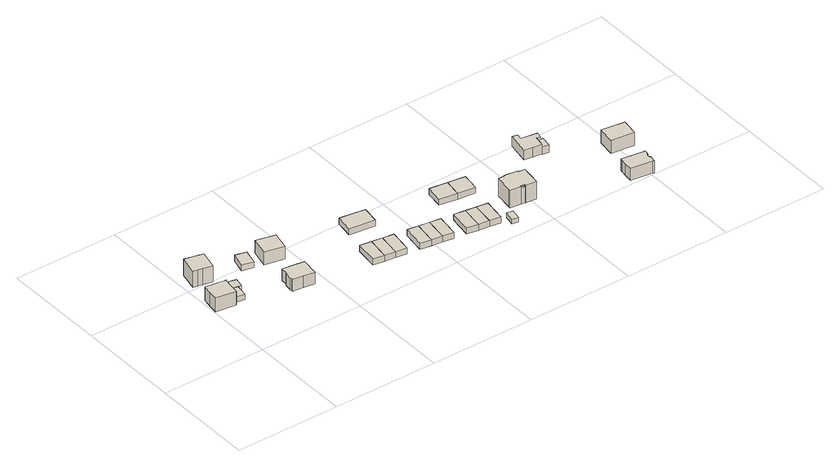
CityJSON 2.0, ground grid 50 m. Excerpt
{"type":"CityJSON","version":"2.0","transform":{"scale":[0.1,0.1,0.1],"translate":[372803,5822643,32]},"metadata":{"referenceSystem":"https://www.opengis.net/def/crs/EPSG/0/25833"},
"CityObjects":{
"building1":{"type":"Building","attributes":{"Gemeindeschluessel":"11000005","function":"31001_1010"},"address":[{"country":"Germany","locality":"Berlin","thoroughfareNumber":"2","thoroughfareName":"Neunkircher Steig"}],"children":["building1-1","building1-2"]},
"building1-1":{"type":"BuildingPart","attributes":{"BezugspunktDach":"2200","measuredHeight":10.28,"storeysAboveGround":1},"parents":["building1"],"geometry":[{"type":"MultiSurface","lod":"1","boundaries":[[[0,1,2,3,4,5,6,7,8]],[[9,10,11,12,13,14,15,16,17]],[[9,17,8,7]],[[10,9,7,6]],[[11,10,6,5]],[[12,11,5,4]],[[13,12,4,3]],[[18,19,3,2]],[[20,18,14,2,1]],[[16,15,1,0]],[[17,16,0,8]],[[14,13,19,18]],[[15,14,18,20]]]}]},
"building1-2":{"type":"BuildingPart","attributes":{"BezugspunktDach":"2200","measuredHeight":2.71,"storeysAboveGround":1},"parents":["building1"],"geometry":[{"type":"MultiSurface","lod":"1","boundaries":[[[21,22,19,20]],[[13,23,24,15]],[[23,13,19,22]],[[24,23,22,21]],[[15,24,21,20]],[[13,14,18,19]],[[15,20,18,14]]]}]},
"building2":{"type":"Building","attributes":{"Gemeindeschluessel":"11000005","BezugspunktDach":"2200","function":"31001_1010","measuredHeight":8.63,"storeysAboveGround":1},"address":[{"country":"Germany","locality":"Berlin","thoroughfareNumber":"4","thoroughfareName":"Neunkircher Steig"}],"geometry":[{"type":"Solid","lod":"1","boundaries":[[[[25,26,27,28,29,30,31,32]],[[33,34,35,36,37,38,39,40]],[[33,40,32,31]],[[34,33,31,30]],[[35,34,30,29]],[[36,35,29,28]],[[37,36,28,27]],[[38,37,27,26]],[[39,38,26,25]],[[40,39,25,32]]]]}]},
"building3":{"type":"Building","attributes":{"Gemeindeschluessel":"11000005","BezugspunktDach":"2200","function":"31001_2463","measuredHeight":2.9,"storeysAboveGround":1},"address":[{"country":"Germany","locality":"Berlin","thoroughfareNumber":"2 (1)","thoroughfareName":"Neunkircher Steig"}],"geometry":[{"type":"Solid","lod":"1","boundaries":[[[[41,19,22,42,43,44,45]],[[46,47,48,49,50,51,52]],[[46,52,45,44]],[[47,46,44,43]],[[48,47,43,42]],[[49,48,42,22]],[[50,49,22,19]],[[51,50,19,41]],[[52,51,41,45]]]]}]},
"building4":{"type":"Building","attributes":{"Gemeindeschluessel":"11000005","BezugspunktDach":"2200","function":"31001_2463","measuredHeight":2.98,"storeysAboveGround":1},"address":[{"country":"Germany","locality":"Berlin","thoroughfareNumber":"4A (1)","thoroughfareName":"Neunkircher Steig"}],"geometry":[{"type":"Solid","lod":"1","boundaries":[[[[53,54,55,56]],[[57,58,59,60]],[[57,60,56,55]],[[58,57,55,54]],[[59,58,54,53]],[[60,59,53,56]]]]}]},
"building5":{"type":"Building","attributes":{"Gemeindeschluessel":"11000005","BezugspunktDach":"2200","function":"31001_1010","measuredHeight":8.55,"storeysAboveGround":1},"address":[{"country":"Germany","locality":"Berlin","thoroughfareNumber":"196","thoroughfareName":"Eichholzbahn"}],"geometry":[{"type":"Solid","lod":"1","boundaries":[[[[61,62,63,64,65,66,67,68,69,70]],[[71,72,73,74,75,76,77,78,79,80]],[[71,80,70,69]],[[72,71,69,68]],[[73,72,68,67]],[[74,73,67,66]],[[75,74,66,65]],[[76,75,65,64]],[[77,76,64,63]],[[78,77,63,62]],[[79,78,62,61]],[[80,79,61,70]]]]}]},
"building6":{"type":"Building","attributes":{"Gemeindeschluessel":"11000005","BezugspunktDach":"2200","function":"31001_1010","measuredHeight":9.13,"storeysAboveGround":1},"address":[{"country":"Germany","locality":"Berlin","thoroughfareNumber":"4A","thoroughfareName":"Neunkircher Steig"}],"geometry":[{"type":"Solid","lod":"1","boundaries":[[[[81,82,83,84]],[[85,86,87,88]],[[85,88,84,83]],[[86,85,83,82]],[[87,86,82,81]],[[88,87,81,84]]]]}]},
"building7":{"type":"Building","attributes":{"Gemeindeschluessel":"11000005","BezugspunktDach":"2200","function":"31001_1010","measuredHeight":3,"storeysAboveGround":2},"address":[{"country":"Germany","locality":"Berlin","thoroughfareNumber":"192B","thoroughfareName":"Eichholzbahn"}],"geometry":[{"type":"Solid","lod":"1","boundaries":[[[[89,90,91,92]],[[93,94,95,96]],[[93,96,92,91]],[[94,93,91,90]],[[95,94,90,89]],[[96,95,89,92]]]]}]},
"building8":{"type":"Building","attributes":{"Gemeindeschluessel":"11000005","BezugspunktDach":"2200","function":"31001_1010","measuredHeight":3,"storeysAboveGround":2},"address":[{"country":"Germany","locality":"Berlin","thoroughfareNumber":"192A","thoroughfareName":"Eichholzbahn"}],"geometry":[{"type":"Solid","lod":"1","boundaries":[[[[97,98,90,89]],[[94,99,100,95]],[[94,95,89,90]],[[99,94,90,98]],[[100,99,98,97]],[[95,100,97,89]]]]}]},
"building9":{"type":"Building","attributes":{"Gemeindeschluessel":"11000005","BezugspunktDach":"2200","function":"31001_1010","measuredHeight":2.98,"storeysAboveGround":2},"address":[{"country":"Germany","locality":"Berlin","thoroughfareNumber":"192","thoroughfareName":"Eichholzbahn"}],"geometry":[{"type":"Solid","lod":"1","boundaries":[[[[101,102,98,97]],[[103,104,105,106]],[[103,106,97,98]],[[104,103,98,102]],[[105,104,102,101]],[[106,105,101,97]]]]}]},
"building10":{"type":"Building","attributes":{"Gemeindeschluessel":"11000005","BezugspunktDach":"2200","function":"31001_1010","measuredHeight":3,"storeysAboveGround":1},"address":[{"country":"Germany","locality":"Berlin","thoroughfareNumber":"190G","thoroughfareName":"Eichholzbahn"}],"geometry":[{"type":"Solid","lod":"1","boundaries":[[[[107,108,109,110]],[[111,112,113,114]],[[111,114,110,109]],[[112,111,109,108]],[[113,112,108,107]],[[114,113,107,110]]]]}]},
"building11":{"type":"Building","attributes":{"Gemeindeschluessel":"11000005","BezugspunktDach":"2200","function":"31001_1010","measuredHeight":3.01,"storeysAboveGround":2},"address":[{"country":"Germany","locality":"Berlin","thoroughfareNumber":"188","thoroughfareName":"Eichholzbahn"}],"geometry":[{"type":"Solid","lod":"1","boundaries":[[[[115,116,117,118]],[[119,120,121,122]],[[119,122,118,117]],[[120,119,117,116]],[[121,120,116,115]],[[122,121,115,118]]]]}]},
"building12":{"type":"Building","attributes":{"Gemeindeschluessel":"11000005","BezugspunktDach":"2200","function":"31001_1010","measuredHeight":2.99,"storeysAboveGround":2},"address":[{"country":"Germany","locality":"Berlin","thoroughfareNumber":"188A","thoroughfareName":"Eichholzbahn"}],"geometry":[{"type":"Solid","lod":"1","boundaries":[[[[123,124,116,115]],[[120,125,126,121]],[[120,121,115,116]],[[125,120,116,124]],[[126,125,124,123]],[[121,126,123,115]]]]}]},
"building13":{"type":"Building","attributes":{"Gemeindeschluessel":"11000005","BezugspunktDach":"2200","function":"31001_1010","measuredHeight":2.99,"storeysAboveGround":2},"address":[{"country":"Germany","locality":"Berlin","thoroughfareNumber":"188B","thoroughfareName":"Eichholzbahn"}],"geometry":[{"type":"Solid","lod":"1","boundaries":[[[[127,128,124,123]],[[125,129,130,126]],[[125,126,123,124]],[[129,125,124,128]],[[130,129,128,127]],[[126,130,127,123]]]]}]},
"building14":{"type":"Building","attributes":{"Gemeindeschluessel":"11000005","BezugspunktDach":"2200","function":"31001_1010","measuredHeight":3,"storeysAboveGround":2},"address":[{"country":"Germany","locality":"Berlin","thoroughfareNumber":"188C","thoroughfareName":"Eichholzbahn"}],"geometry":[{"type":"Solid","lod":"1","boundaries":[[[[131,132,133,134]],[[135,136,137,138]],[[135,138,134,133]],[[136,135,133,132]],[[137,136,132,131]],[[138,137,131,134]]]]}]},
"building15":{"type":"Building","attributes":{"Gemeindeschluessel":"11000005","BezugspunktDach":"2200","function":"31001_1010","measuredHeight":3,"storeysAboveGround":2},"address":[{"country":"Germany","locality":"Berlin","thoroughfareNumber":"188D","thoroughfareName":"Eichholzbahn"}],"geometry":[{"type":"Solid","lod":"1","boundaries":[[[[139,140,132,131]],[[136,141,142,137]],[[136,137,131,132]],[[141,136,132,140]],[[142,141,140,139]],[[137,142,139,131]]]]}]},
"building16":{"type":"Building","attributes":{"Gemeindeschluessel":"11000005","BezugspunktDach":"2200","function":"31001_1010","measuredHeight":2.98,"storeysAboveGround":2},"address":[{"country":"Germany","locality":"Berlin","thoroughfareNumber":"188E","thoroughfareName":"Eichholzbahn"}],"geometry":[{"type":"Solid","lod":"1","boundaries":[[[[143,144,140,139]],[[141,145,146,142]],[[141,142,139,140]],[[145,141,140,144]],[[146,145,144,143]],[[142,146,143,139]]]]}]},
"building17":{"type":"Building","attributes":{"Gemeindeschluessel":"11000005","BezugspunktDach":"2200","function":"31001_1010","measuredHeight":3.02,"storeysAboveGround":1},"address":[{"country":"Germany","locality":"Berlin","thoroughfareNumber":"190","thoroughfareName":"Eichholzbahn"}],"geometry":[{"type":"Solid","lod":"1","boundaries":[[[[147,148,149,150]],[[151,152,153,154]],[[151,154,150,149]],[[152,151,149,148]],[[153,152,148,147]],[[154,153,147,150]]]]}]},
"building18":{"type":"Building","attributes":{"Gemeindeschluessel":"11000005","BezugspunktDach":"2200","function":"31001_2463","measuredHeight":2.32,"storeysAboveGround":1},"address":[{"country":"Germany","locality":"Berlin","thoroughfareNumber":"186 (1)","thoroughfareName":"Eichholzbahn"}],"geometry":[{"type":"Solid","lod":"1","boundaries":[[[[155,156,157,158]],[[159,160,161,162]],[[159,162,158,157]],[[160,159,157,156]],[[161,160,156,155]],[[162,161,155,158]]]]}]},
"building19":{"type":"Building","attributes":{"Gemeindeschluessel":"11000005","BezugspunktDach":"2200","function":"31001_1010","measuredHeight":2.98,"storeysAboveGround":1},"address":[{"country":"Germany","locality":"Berlin","thoroughfareNumber":"190A","thoroughfareName":"Eichholzbahn"}],"geometry":[{"type":"Solid","lod":"1","boundaries":[[[[163,164,148,147]],[[152,165,166,153]],[[152,153,147,148]],[[165,152,148,164]],[[166,165,164,163]],[[153,166,163,147]]]]}]},
"building20":{"type":"Building","attributes":{"Gemeindeschluessel":"11000005","BezugspunktDach":"2200","function":"51009_1610","measuredHeight":8.12,"storeysAboveGround":0},"address":[{"country":"Germany","locality":"Berlin"}],"geometry":[{"type":"Solid","lod":"1","boundaries":[[[[167,168,169,170]],[[171,172,173,174]],[[171,174,170,169]],[[172,171,169,168]],[[173,172,168,167]],[[174,173,167,170]]]]}]},
"building21":{"type":"Building","attributes":{"Gemeindeschluessel":"11000005","BezugspunktDach":"2200","function":"31001_1010","measuredHeight":11.33,"storeysAboveGround":2},"address":[{"country":"Germany","locality":"Berlin","thoroughfareNumber":"186","thoroughfareName":"Eichholzbahn"}],"geometry":[{"type":"Solid","lod":"1","boundaries":[[[[175,176,177,178,179,180,181,182,183,184,185,186,187,188]],[[189,190,191,192,193,194,195,196,197,198,199,200,201,202]],[[189,202,188,187]],[[190,189,187,186]],[[191,190,186,185]],[[192,191,185,184]],[[193,192,184,183]],[[194,193,183,182]],[[195,194,182,181]],[[196,195,181,180]],[[197,196,180,179]],[[198,197,179,178]],[[199,198,178,177]],[[200,199,177,176]],[[201,200,176,175]],[[202,201,175,188]]]]}]},
"building22":{"type":"Building","attributes":{"Gemeindeschluessel":"11000005","BezugspunktDach":"2200","function":"31001_1010","measuredHeight":7.02,"storeysAboveGround":1},"address":[{"country":"Germany","locality":"Berlin","thoroughfareNumber":"184","thoroughfareName":"Eichholzbahn"}],"geometry":[{"type":"Solid","lod":"1","boundaries":[[[[203,204,205,206,207,208,209,210,211,212]],[[213,214,215,216,217,218,219,220,221,222]],[[213,222,212,211]],[[214,213,211,210]],[[215,214,210,209]],[[216,215,209,208]],[[217,216,208,207]],[[218,217,207,206]],[[219,218,206,205]],[[220,219,205,204]],[[221,220,204,203]],[[222,221,203,212]]]]}]},
"building23":{"type":"Building","attributes":{"Gemeindeschluessel":"11000005","BezugspunktDach":"2200","function":"51009_1610","measuredHeight":4.14,"storeysAboveGround":0},"address":[{"country":"Germany","locality":"Berlin"}],"geometry":[{"type":"Solid","lod":"1","boundaries":[[[[223,224,225,226,227]],[[228,229,230,231,232]],[[228,232,227,226]],[[229,228,226,225]],[[230,229,225,224]],[[231,230,224,223]],[[232,231,223,227]]]]}]},
"building24":{"type":"Building","attributes":{"Gemeindeschluessel":"11000005","BezugspunktDach":"2200","function":"31001_1010","measuredHeight":7.15,"storeysAboveGround":2},"address":[{"country":"Germany","locality":"Berlin","thoroughfareNumber":"182B","thoroughfareName":"Eichholzbahn"}],"geometry":[{"type":"Solid","lod":"1","boundaries":[[[[233,234,235,236,237,238,239,240,241,242,243,244,245,246]],[[247,248,249,250,251,252,253,254,255,256,257,258,259,260]],[[247,260,246,245]],[[248,247,245,244]],[[249,248,244,243]],[[250,249,243,242]],[[251,250,242,241]],[[252,251,241,240]],[[253,252,240,239]],[[254,253,239,238]],[[255,254,238,237]],[[256,255,237,236]],[[257,256,236,235]],[[258,257,235,234]],[[259,258,234,233]],[[260,259,233,246]]]]}]},
"building25":{"type":"Building","attributes":{"Gemeindeschluessel":"11000005","BezugspunktDach":"2200","function":"31001_1010","measuredHeight":9.46,"storeysAboveGround":1},"address":[{"country":"Germany","locality":"Berlin","thoroughfareNumber":"182A","thoroughfareName":"Eichholzbahn"}],"geometry":[{"type":"Solid","lod":"1","boundaries":[[[[261,262,263,264,265]],[[266,267,268,269,270]],[[266,270,265,264]],[[267,266,264,263]],[[268,267,263,262]],[[269,268,262,261]],[[270,269,261,265]]]]}]}
},
"vertices":[
[99,307,74],[101,324,74],[105,351,74],[110,383,74],[112,394,74],[103,396,74],[16,409,74],[9,365,74],[3,322,74],[9,365,4],[16,409,4],[103,396,4],[112,394,4],[110,383,4],[105,351,4],[101,324,4],[99,307,4],[3,322,4],[105,351,31],[110,383,31],[101,324,31],
[151,316,31],[160,376,31],[160,376,4],[151,316,4],
[56,508,85],[78,503,85],[122,493,85],[143,582,85],[120,588,85],[98,593,85],[53,603,85],[33,513,85],[53,603,3],[98,593,3],[120,588,3],[143,582,3],[122,493,3],[78,503,3],[56,508,3],[33,513,3],
[112,394,31],[177,373,31],[184,419,31],[110,436,31],[103,396,31],[110,436,2],[184,419,2],[177,373,2],[160,376,2],[110,383,2],[112,394,2],[103,396,2],
[315,471,33],[332,543,33],[278,556,33],[261,484,33],[278,556,3],[332,543,3],[315,471,3],[261,484,3],
[342,253,63],[340,245,63],[392,237,63],[444,230,63],[456,315,63],[404,323,63],[352,330,63],[348,296,63],[344,294,63],[339,257,63],[344,294,4],[348,296,4],[352,330,4],[404,323,4],[456,315,4],[444,230,4],[392,237,4],[340,245,4],[342,253,4],[339,257,4],
[452,441,68],[471,527,68],[378,549,68],[358,462,68],[378,549,4],[471,527,4],[452,441,4],[358,462,4],
[768,186,31],[783,295,31],[729,303,31],[714,194,31],[729,303,1],[783,295,1],[768,186,1],[714,194,1],
[819,179,31],[834,288,31],[834,288,1],[819,179,1],
[872,171,31],[888,280,31],[834,288,2],[888,280,2],[872,171,2],[819,179,2],
[885,402,32],[897,486,32],[775,503,32],[763,419,32],[775,503,2],[897,486,2],[885,402,2],[763,419,2],
[985,155,32],[1001,264,32],[948,272,32],[932,163,32],[948,272,2],[1001,264,2],[985,155,2],[932,163,2],
[1037,148,32],[1052,257,32],[1052,257,2],[1037,148,2],
[1090,140,32],[1105,249,32],[1105,249,2],[1090,140,2],
[1203,124,32],[1218,233,32],[1165,241,32],[1149,132,32],[1165,241,2],[1218,233,2],[1203,124,2],[1149,132,2],
[1254,117,32],[1269,226,32],[1269,226,2],[1254,117,2],
[1307,109,32],[1323,218,32],[1323,218,2],[1307,109,2],
[1265,347,32],[1277,432,32],[1192,444,32],[1180,360,32],[1192,444,2],[1277,432,2],[1265,347,2],[1180,360,2],
[1370,73,24],[1379,122,24],[1349,128,24],[1340,78,24],[1349,128,1],[1379,122,1],[1370,73,1],[1340,78,1],
[1349,336,32],[1361,420,32],[1361,420,2],[1349,336,2],
[1470,159,86],[1471,166,86],[1453,168,86],[1452,162,86],[1453,168,4],[1471,166,4],[1470,159,4],[1452,162,4],
[1452,162,91],[1453,168,91],[1471,166,91],[1470,159,91],[1523,152,91],[1530,204,91],[1536,249,91],[1506,253,91],[1507,258,91],[1443,266,91],[1442,261,91],[1412,265,91],[1400,176,91],[1400,169,91],[1400,176,2],[1412,265,2],[1442,261,2],[1443,266,2],[1507,258,2],[1506,253,2],[1536,249,2],[1530,204,2],[1523,152,2],[1470,159,2],[1471,166,2],[1453,168,2],[1452,162,2],[1400,169,2],
[1685,391,53],[1727,384,53],[1736,434,53],[1755,430,53],[1761,459,53],[1699,470,53],[1684,472,53],[1689,499,53],[1662,503,53],[1644,398,53],[1662,503,5],[1689,499,5],[1684,472,5],[1699,470,5],[1761,459,5],[1755,430,5],[1736,434,5],[1727,384,5],[1685,391,5],[1644,398,5],
[1757,378,42],[1766,428,42],[1755,430,42],[1736,434,42],[1727,384,42],[1736,434,4],[1755,430,4],[1766,428,4],[1757,378,4],[1727,384,4],
[1908,23,62],[2012,8,62],[2017,7,62],[2018,12,62],[2022,41,62],[2017,47,62],[2020,62,62],[2025,62,62],[2028,84,62],[2023,85,62],[1918,101,62],[1916,89,62],[1912,62,62],[1907,23,62],[1912,62,2],[1916,89,2],[1918,101,2],[2023,85,2],[2028,84,2],[2025,62,2],[2020,62,2],[2017,47,2],[2022,41,2],[2018,12,2],[2017,7,2],[2012,8,2],[1908,23,2],[1907,23,2],
[2066,205,69],[2079,287,69],[2024,295,69],[1968,303,69],[1956,221,69],[1968,303,3],[2024,295,3],[2079,287,3],[2066,205,3],[1956,221,3]
]}
